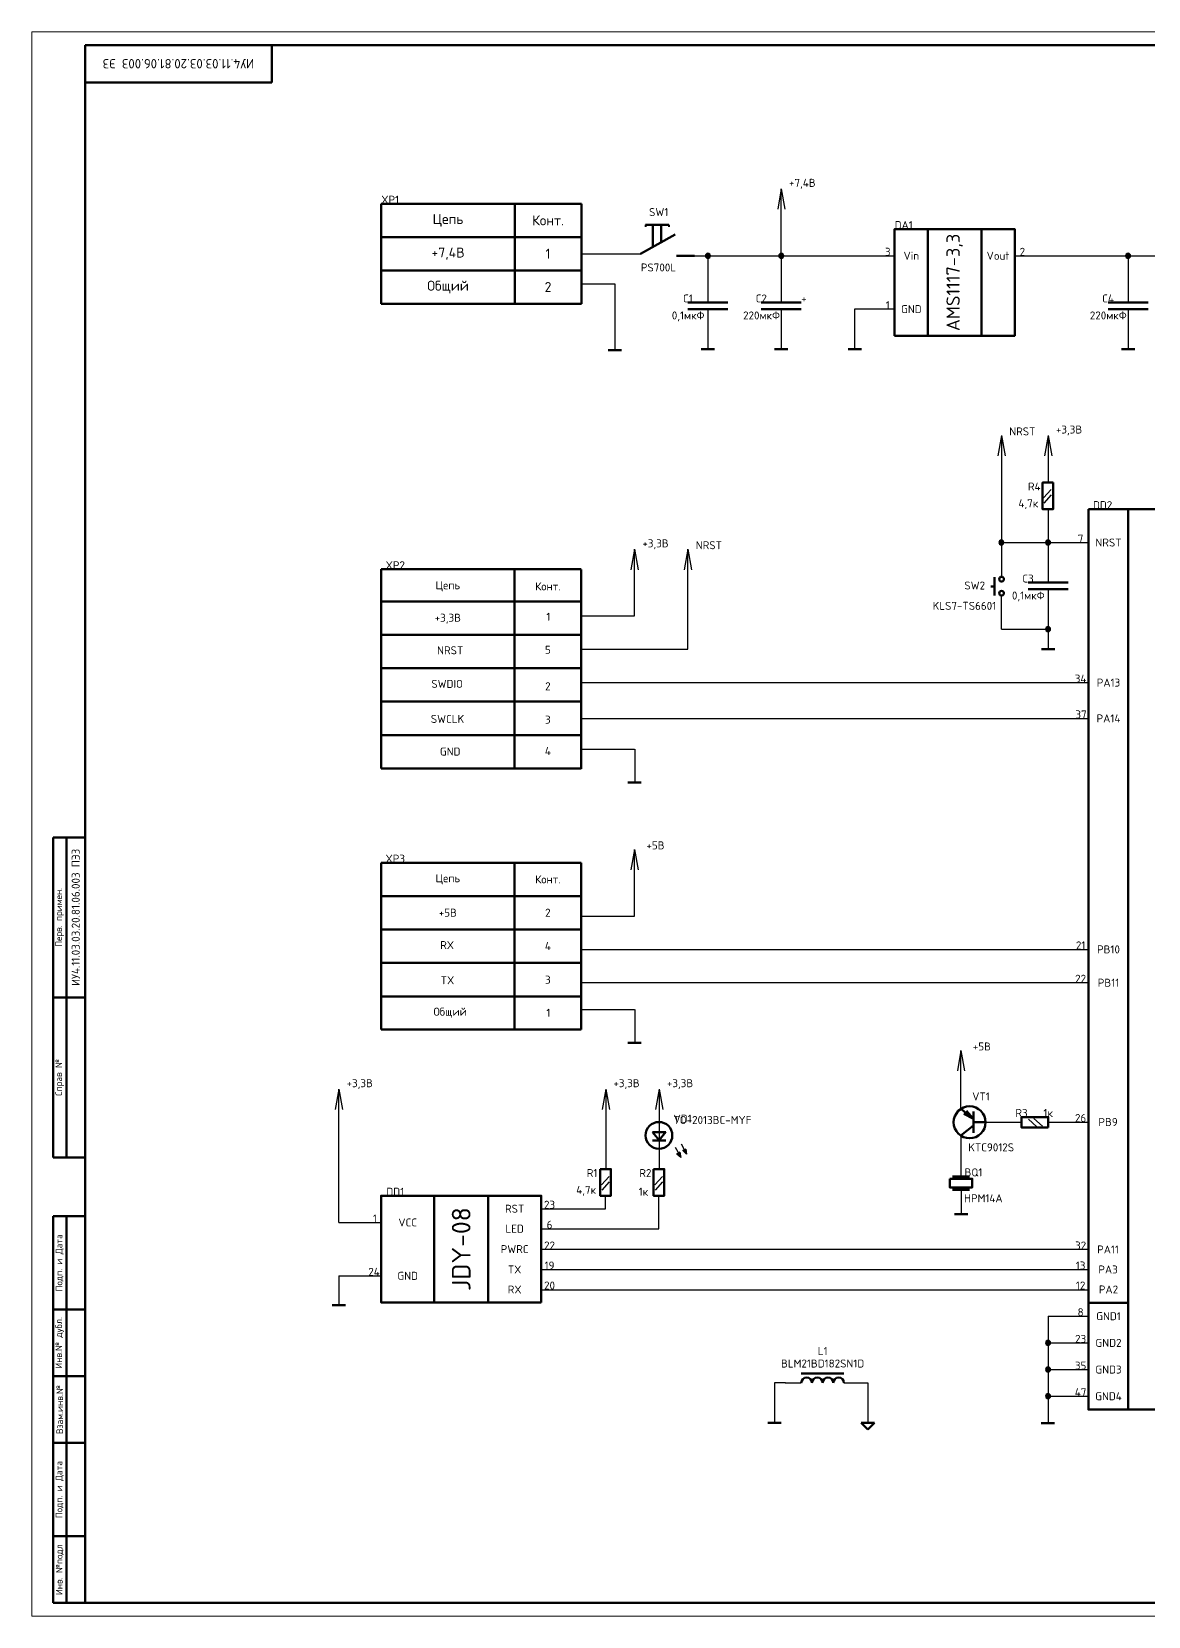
# Model space of a CAD drawing. Header units: millimetres. Extents: x -3633 to 871, y -630 to 261.
# Drawn here: x -2517 to -2099, y -333 to 261 of the extents above; entities that cross this region are included whole.
import ezdxf

# ---------------------------------------------------------------- set-up
doc = ezdxf.new("R2010")
doc.units = ezdxf.units.MM
for name, color, linetype, lineweight in [('border', 7, 'Continuous', 70), ('Sheet', 7, 'Continuous', 30), ('Text', 7, 'Continuous', 18)]:
    doc.layers.add(name, color=color, linetype=linetype, lineweight=lineweight)
doc.styles.add('Main', font='isocpeur.ttf', dxfattribs={"height": 3})

msp = doc.modelspace()

# ---------------------------------------------------------------- hatches: boundary and pattern name
at = {"layer": 'Sheet'}
h = msp.add_hatch(color=256, dxfattribs=at)
h.dxf.hatch_style = 1
edge = h.paths.add_edge_path()
edge.add_line((-2263.814, 176.552), (-2262.878, 176.552))
edge.add_ellipse((-2263.814, 176.552), major_axis=(-0.936, 0), ratio=0.9999896, start_angle=90, end_angle=180, ccw=False)
edge.add_line((-2263.814, 175.616), (-2263.814, 176.552))
edge = h.paths.add_edge_path()
edge.add_ellipse((-2263.814, 176.552), major_axis=(-0.936, 0), ratio=0.9999896, start_angle=0, end_angle=90, ccw=False)
edge.add_line((-2264.749, 176.552), (-2263.814, 176.552))
edge.add_line((-2263.814, 176.552), (-2263.814, 175.616))
edge = h.paths.add_edge_path()
edge.add_ellipse((-2263.814, 176.552), major_axis=(-0.936, 0), ratio=0.9999896, start_angle=180, end_angle=360, ccw=False)
edge.add_line((-2262.878, 176.552), (-2263.814, 176.552))
edge.add_line((-2263.814, 176.552), (-2264.749, 176.552))
h = msp.add_hatch(color=256, dxfattribs=at)
h.dxf.hatch_style = 1
edge = h.paths.add_edge_path()
edge.add_line((-2263.814, 176.552), (-2262.878, 176.552))
edge.add_ellipse((-2263.814, 176.552), major_axis=(-0.936, 0), ratio=0.9999896, start_angle=90, end_angle=180, ccw=False)
edge.add_line((-2263.814, 175.616), (-2263.814, 176.552))
edge = h.paths.add_edge_path()
edge.add_ellipse((-2263.814, 176.552), major_axis=(-0.936, 0), ratio=0.9999896, start_angle=0, end_angle=90, ccw=False)
edge.add_line((-2264.749, 176.552), (-2263.814, 176.552))
edge.add_line((-2263.814, 176.552), (-2263.814, 175.616))
edge = h.paths.add_edge_path()
edge.add_ellipse((-2263.814, 176.552), major_axis=(-0.936, 0), ratio=0.9999896, start_angle=180, end_angle=360, ccw=False)
edge.add_line((-2262.878, 176.552), (-2263.814, 176.552))
edge.add_line((-2263.814, 176.552), (-2264.749, 176.552))
h = msp.add_hatch(color=256, dxfattribs=at)
h.dxf.hatch_style = 1
edge = h.paths.add_edge_path()
edge.add_line((-2236.314, 176.552), (-2235.378, 176.552))
edge.add_ellipse((-2236.314, 176.552), major_axis=(-0.936, 0), ratio=0.9999896, start_angle=90, end_angle=180, ccw=False)
edge.add_line((-2236.314, 175.616), (-2236.314, 176.552))
edge = h.paths.add_edge_path()
edge.add_ellipse((-2236.314, 176.552), major_axis=(-0.936, 0), ratio=0.9999896, start_angle=0, end_angle=90, ccw=False)
edge.add_line((-2237.249, 176.552), (-2236.314, 176.552))
edge.add_line((-2236.314, 176.552), (-2236.314, 175.616))
edge = h.paths.add_edge_path()
edge.add_ellipse((-2236.314, 176.552), major_axis=(-0.936, 0), ratio=0.9999896, start_angle=180, end_angle=360, ccw=False)
edge.add_line((-2235.378, 176.552), (-2236.314, 176.552))
edge.add_line((-2236.314, 176.552), (-2237.249, 176.552))
h = msp.add_hatch(color=256, dxfattribs=at)
h.dxf.hatch_style = 1
edge = h.paths.add_edge_path()
edge.add_line((-2236.314, 176.552), (-2235.378, 176.552))
edge.add_ellipse((-2236.314, 176.552), major_axis=(-0.936, 0), ratio=0.9999896, start_angle=90, end_angle=180, ccw=False)
edge.add_line((-2236.314, 175.616), (-2236.314, 176.552))
edge = h.paths.add_edge_path()
edge.add_ellipse((-2236.314, 176.552), major_axis=(-0.936, 0), ratio=0.9999896, start_angle=0, end_angle=90, ccw=False)
edge.add_line((-2237.249, 176.552), (-2236.314, 176.552))
edge.add_line((-2236.314, 176.552), (-2236.314, 175.616))
edge = h.paths.add_edge_path()
edge.add_ellipse((-2236.314, 176.552), major_axis=(-0.936, 0), ratio=0.9999896, start_angle=180, end_angle=360, ccw=False)
edge.add_line((-2235.378, 176.552), (-2236.314, 176.552))
edge.add_line((-2236.314, 176.552), (-2237.249, 176.552))
h = msp.add_hatch(color=256, dxfattribs=at)
h.dxf.hatch_style = 1
edge = h.paths.add_edge_path()
edge.add_line((-2106.314, 176.552), (-2105.378, 176.552))
edge.add_ellipse((-2106.314, 176.552), major_axis=(-0.936, 0), ratio=0.9999896, start_angle=90, end_angle=180, ccw=False)
edge.add_line((-2106.314, 175.616), (-2106.314, 176.552))
edge = h.paths.add_edge_path()
edge.add_ellipse((-2106.314, 176.552), major_axis=(-0.936, 0), ratio=0.9999896, start_angle=0, end_angle=90, ccw=False)
edge.add_line((-2107.249, 176.552), (-2106.314, 176.552))
edge.add_line((-2106.314, 176.552), (-2106.314, 175.616))
edge = h.paths.add_edge_path()
edge.add_ellipse((-2106.314, 176.552), major_axis=(-0.936, 0), ratio=0.9999896, start_angle=180, end_angle=360, ccw=False)
edge.add_line((-2105.378, 176.552), (-2106.314, 176.552))
edge.add_line((-2106.314, 176.552), (-2107.249, 176.552))
h = msp.add_hatch(color=256, dxfattribs=at)
h.dxf.hatch_style = 1
edge = h.paths.add_edge_path()
edge.add_line((-2106.314, 176.552), (-2105.378, 176.552))
edge.add_ellipse((-2106.314, 176.552), major_axis=(-0.936, 0), ratio=0.9999896, start_angle=90, end_angle=180, ccw=False)
edge.add_line((-2106.314, 175.616), (-2106.314, 176.552))
edge = h.paths.add_edge_path()
edge.add_ellipse((-2106.314, 176.552), major_axis=(-0.936, 0), ratio=0.9999896, start_angle=0, end_angle=90, ccw=False)
edge.add_line((-2107.249, 176.552), (-2106.314, 176.552))
edge.add_line((-2106.314, 176.552), (-2106.314, 175.616))
edge = h.paths.add_edge_path()
edge.add_ellipse((-2106.314, 176.552), major_axis=(-0.936, 0), ratio=0.9999896, start_angle=180, end_angle=360, ccw=False)
edge.add_line((-2105.378, 176.552), (-2106.314, 176.552))
edge.add_line((-2106.314, 176.552), (-2107.249, 176.552))
h = msp.add_hatch(color=256, dxfattribs=at)
h.dxf.hatch_style = 1
edge = h.paths.add_edge_path()
edge.add_line((-2153.814, 69.059), (-2152.878, 69.059))
edge.add_ellipse((-2153.814, 69.059), major_axis=(-0.936, 0), ratio=0.9999896, start_angle=90, end_angle=180, ccw=False)
edge.add_line((-2153.814, 68.123), (-2153.814, 69.059))
edge = h.paths.add_edge_path()
edge.add_ellipse((-2153.814, 69.059), major_axis=(-0.936, 0), ratio=0.9999896, start_angle=0, end_angle=90, ccw=False)
edge.add_line((-2154.749, 69.059), (-2153.814, 69.059))
edge.add_line((-2153.814, 69.059), (-2153.814, 68.123))
edge = h.paths.add_edge_path()
edge.add_ellipse((-2153.814, 69.059), major_axis=(-0.936, 0), ratio=0.9999896, start_angle=180, end_angle=360, ccw=False)
edge.add_line((-2152.878, 69.059), (-2153.814, 69.059))
edge.add_line((-2153.814, 69.059), (-2154.749, 69.059))
h = msp.add_hatch(color=256, dxfattribs=at)
h.dxf.hatch_style = 1
edge = h.paths.add_edge_path()
edge.add_line((-2153.814, 69.059), (-2152.878, 69.059))
edge.add_ellipse((-2153.814, 69.059), major_axis=(-0.936, 0), ratio=0.9999896, start_angle=90, end_angle=180, ccw=False)
edge.add_line((-2153.814, 68.123), (-2153.814, 69.059))
edge = h.paths.add_edge_path()
edge.add_ellipse((-2153.814, 69.059), major_axis=(-0.936, 0), ratio=0.9999896, start_angle=0, end_angle=90, ccw=False)
edge.add_line((-2154.749, 69.059), (-2153.814, 69.059))
edge.add_line((-2153.814, 69.059), (-2153.814, 68.123))
edge = h.paths.add_edge_path()
edge.add_ellipse((-2153.814, 69.059), major_axis=(-0.936, 0), ratio=0.9999896, start_angle=180, end_angle=360, ccw=False)
edge.add_line((-2152.878, 69.059), (-2153.814, 69.059))
edge.add_line((-2153.814, 69.059), (-2154.749, 69.059))
h = msp.add_hatch(color=256, dxfattribs=at)
h.dxf.hatch_style = 1
edge = h.paths.add_edge_path()
edge.add_line((-2136.314, 69.059), (-2135.378, 69.059))
edge.add_ellipse((-2136.314, 69.059), major_axis=(-0.936, 0), ratio=0.9999896, start_angle=90, end_angle=180, ccw=False)
edge.add_line((-2136.314, 68.123), (-2136.314, 69.059))
edge = h.paths.add_edge_path()
edge.add_ellipse((-2136.314, 69.059), major_axis=(-0.936, 0), ratio=0.9999896, start_angle=0, end_angle=90, ccw=False)
edge.add_line((-2137.249, 69.059), (-2136.314, 69.059))
edge.add_line((-2136.314, 69.059), (-2136.314, 68.123))
edge = h.paths.add_edge_path()
edge.add_ellipse((-2136.314, 69.059), major_axis=(-0.936, 0), ratio=0.9999896, start_angle=180, end_angle=360, ccw=False)
edge.add_line((-2135.378, 69.059), (-2136.314, 69.059))
edge.add_line((-2136.314, 69.059), (-2137.249, 69.059))
h = msp.add_hatch(color=256, dxfattribs=at)
h.dxf.hatch_style = 1
edge = h.paths.add_edge_path()
edge.add_line((-2136.314, 69.059), (-2135.378, 69.059))
edge.add_ellipse((-2136.314, 69.059), major_axis=(-0.936, 0), ratio=0.9999896, start_angle=90, end_angle=180, ccw=False)
edge.add_line((-2136.314, 68.123), (-2136.314, 69.059))
edge = h.paths.add_edge_path()
edge.add_ellipse((-2136.314, 69.059), major_axis=(-0.936, 0), ratio=0.9999896, start_angle=0, end_angle=90, ccw=False)
edge.add_line((-2137.249, 69.059), (-2136.314, 69.059))
edge.add_line((-2136.314, 69.059), (-2136.314, 68.123))
edge = h.paths.add_edge_path()
edge.add_ellipse((-2136.314, 69.059), major_axis=(-0.936, 0), ratio=0.9999896, start_angle=180, end_angle=360, ccw=False)
edge.add_line((-2135.378, 69.059), (-2136.314, 69.059))
edge.add_line((-2136.314, 69.059), (-2137.249, 69.059))
h = msp.add_hatch(color=256, dxfattribs=at)
h.dxf.hatch_style = 1
edge = h.paths.add_edge_path()
edge.add_line((-2136.314, 36.559), (-2135.378, 36.559))
edge.add_ellipse((-2136.314, 36.559), major_axis=(-0.936, 0), ratio=0.9999896, start_angle=90, end_angle=180, ccw=False)
edge.add_line((-2136.314, 35.623), (-2136.314, 36.559))
edge = h.paths.add_edge_path()
edge.add_ellipse((-2136.314, 36.559), major_axis=(-0.936, 0), ratio=0.9999896, start_angle=0, end_angle=90, ccw=False)
edge.add_line((-2137.249, 36.559), (-2136.314, 36.559))
edge.add_line((-2136.314, 36.559), (-2136.314, 35.623))
edge = h.paths.add_edge_path()
edge.add_ellipse((-2136.314, 36.559), major_axis=(-0.936, 0), ratio=0.9999896, start_angle=180, end_angle=360, ccw=False)
edge.add_line((-2135.378, 36.559), (-2136.314, 36.559))
edge.add_line((-2136.314, 36.559), (-2137.249, 36.559))
h = msp.add_hatch(color=256, dxfattribs=at)
h.dxf.hatch_style = 1
edge = h.paths.add_edge_path()
edge.add_line((-2136.314, 36.559), (-2135.378, 36.559))
edge.add_ellipse((-2136.314, 36.559), major_axis=(-0.936, 0), ratio=0.9999896, start_angle=90, end_angle=180, ccw=False)
edge.add_line((-2136.314, 35.623), (-2136.314, 36.559))
edge = h.paths.add_edge_path()
edge.add_ellipse((-2136.314, 36.559), major_axis=(-0.936, 0), ratio=0.9999896, start_angle=0, end_angle=90, ccw=False)
edge.add_line((-2137.249, 36.559), (-2136.314, 36.559))
edge.add_line((-2136.314, 36.559), (-2136.314, 35.623))
edge = h.paths.add_edge_path()
edge.add_ellipse((-2136.314, 36.559), major_axis=(-0.936, 0), ratio=0.9999896, start_angle=180, end_angle=360, ccw=False)
edge.add_line((-2135.378, 36.559), (-2136.314, 36.559))
edge.add_line((-2136.314, 36.559), (-2137.249, 36.559))
h = msp.add_hatch(color=256, dxfattribs=at)
h.dxf.hatch_style = 1
h.paths.add_polyline_path([(-2274.316, -159.462), (-2274.862, -159.757), (-2273.978, -161.394)])
h.paths.add_polyline_path([(-2274.862, -159.757), (-2275.408, -160.052), (-2273.978, -161.394)])
h.paths.add_polyline_path([(-2272.679, -158.578), (-2273.224, -158.873), (-2271.794, -160.215)])
h.paths.add_polyline_path([(-2272.133, -158.283), (-2272.679, -158.578), (-2271.794, -160.215)])
h = msp.add_hatch(color=256, dxfattribs=at)
h.dxf.hatch_style = 1
edge = h.paths.add_edge_path()
edge.add_line((-2136.314, -230.95), (-2135.378, -230.95))
edge.add_ellipse((-2136.314, -230.95), major_axis=(-0.936, 0), ratio=0.9999896, start_angle=90, end_angle=180, ccw=False)
edge.add_line((-2136.314, -231.885), (-2136.314, -230.95))
edge = h.paths.add_edge_path()
edge.add_ellipse((-2136.314, -230.95), major_axis=(-0.936, 0), ratio=0.9999896, start_angle=0, end_angle=90, ccw=False)
edge.add_line((-2137.249, -230.95), (-2136.314, -230.95))
edge.add_line((-2136.314, -230.95), (-2136.314, -231.885))
edge = h.paths.add_edge_path()
edge.add_ellipse((-2136.314, -230.95), major_axis=(-0.936, 0), ratio=0.9999896, start_angle=180, end_angle=360, ccw=False)
edge.add_line((-2135.378, -230.95), (-2136.314, -230.95))
edge.add_line((-2136.314, -230.95), (-2137.249, -230.95))
h = msp.add_hatch(color=256, dxfattribs=at)
h.dxf.hatch_style = 1
edge = h.paths.add_edge_path()
edge.add_line((-2136.314, -230.95), (-2135.378, -230.95))
edge.add_ellipse((-2136.314, -230.95), major_axis=(-0.936, 0), ratio=0.9999896, start_angle=90, end_angle=180, ccw=False)
edge.add_line((-2136.314, -231.885), (-2136.314, -230.95))
edge = h.paths.add_edge_path()
edge.add_ellipse((-2136.314, -230.95), major_axis=(-0.936, 0), ratio=0.9999896, start_angle=0, end_angle=90, ccw=False)
edge.add_line((-2137.249, -230.95), (-2136.314, -230.95))
edge.add_line((-2136.314, -230.95), (-2136.314, -231.885))
edge = h.paths.add_edge_path()
edge.add_ellipse((-2136.314, -230.95), major_axis=(-0.936, 0), ratio=0.9999896, start_angle=180, end_angle=360, ccw=False)
edge.add_line((-2135.378, -230.95), (-2136.314, -230.95))
edge.add_line((-2136.314, -230.95), (-2137.249, -230.95))
h = msp.add_hatch(color=256, dxfattribs=at)
h.dxf.hatch_style = 1
edge = h.paths.add_edge_path()
edge.add_line((-2136.314, -240.95), (-2135.378, -240.95))
edge.add_ellipse((-2136.314, -240.95), major_axis=(-0.936, 0), ratio=0.9999896, start_angle=90, end_angle=180, ccw=False)
edge.add_line((-2136.314, -241.885), (-2136.314, -240.95))
edge = h.paths.add_edge_path()
edge.add_ellipse((-2136.314, -240.95), major_axis=(-0.936, 0), ratio=0.9999896, start_angle=0, end_angle=90, ccw=False)
edge.add_line((-2137.249, -240.95), (-2136.314, -240.95))
edge.add_line((-2136.314, -240.95), (-2136.314, -241.885))
edge = h.paths.add_edge_path()
edge.add_ellipse((-2136.314, -240.95), major_axis=(-0.936, 0), ratio=0.9999896, start_angle=180, end_angle=360, ccw=False)
edge.add_line((-2135.378, -240.95), (-2136.314, -240.95))
edge.add_line((-2136.314, -240.95), (-2137.249, -240.95))
h = msp.add_hatch(color=256, dxfattribs=at)
h.dxf.hatch_style = 1
edge = h.paths.add_edge_path()
edge.add_line((-2136.314, -240.95), (-2135.378, -240.95))
edge.add_ellipse((-2136.314, -240.95), major_axis=(-0.936, 0), ratio=0.9999896, start_angle=90, end_angle=180, ccw=False)
edge.add_line((-2136.314, -241.885), (-2136.314, -240.95))
edge = h.paths.add_edge_path()
edge.add_ellipse((-2136.314, -240.95), major_axis=(-0.936, 0), ratio=0.9999896, start_angle=0, end_angle=90, ccw=False)
edge.add_line((-2137.249, -240.95), (-2136.314, -240.95))
edge.add_line((-2136.314, -240.95), (-2136.314, -241.885))
edge = h.paths.add_edge_path()
edge.add_ellipse((-2136.314, -240.95), major_axis=(-0.936, 0), ratio=0.9999896, start_angle=180, end_angle=360, ccw=False)
edge.add_line((-2135.378, -240.95), (-2136.314, -240.95))
edge.add_line((-2136.314, -240.95), (-2137.249, -240.95))
h = msp.add_hatch(color=256, dxfattribs=at)
h.dxf.hatch_style = 1
edge = h.paths.add_edge_path()
edge.add_line((-2136.314, -250.95), (-2135.378, -250.95))
edge.add_ellipse((-2136.314, -250.95), major_axis=(-0.936, 0), ratio=0.9999896, start_angle=90, end_angle=180, ccw=False)
edge.add_line((-2136.314, -251.885), (-2136.314, -250.95))
edge = h.paths.add_edge_path()
edge.add_ellipse((-2136.314, -250.95), major_axis=(-0.936, 0), ratio=0.9999896, start_angle=0, end_angle=90, ccw=False)
edge.add_line((-2137.249, -250.95), (-2136.314, -250.95))
edge.add_line((-2136.314, -250.95), (-2136.314, -251.885))
edge = h.paths.add_edge_path()
edge.add_ellipse((-2136.314, -250.95), major_axis=(-0.936, 0), ratio=0.9999896, start_angle=180, end_angle=360, ccw=False)
edge.add_line((-2135.378, -250.95), (-2136.314, -250.95))
edge.add_line((-2136.314, -250.95), (-2137.249, -250.95))
h = msp.add_hatch(color=256, dxfattribs=at)
h.dxf.hatch_style = 1
edge = h.paths.add_edge_path()
edge.add_line((-2136.314, -250.95), (-2135.378, -250.95))
edge.add_ellipse((-2136.314, -250.95), major_axis=(-0.936, 0), ratio=0.9999896, start_angle=90, end_angle=180, ccw=False)
edge.add_line((-2136.314, -251.885), (-2136.314, -250.95))
edge = h.paths.add_edge_path()
edge.add_ellipse((-2136.314, -250.95), major_axis=(-0.936, 0), ratio=0.9999896, start_angle=0, end_angle=90, ccw=False)
edge.add_line((-2137.249, -250.95), (-2136.314, -250.95))
edge.add_line((-2136.314, -250.95), (-2136.314, -251.885))
edge = h.paths.add_edge_path()
edge.add_ellipse((-2136.314, -250.95), major_axis=(-0.936, 0), ratio=0.9999896, start_angle=180, end_angle=360, ccw=False)
edge.add_line((-2135.378, -250.95), (-2136.314, -250.95))
edge.add_line((-2136.314, -250.95), (-2137.249, -250.95))

# ---------------------------------------------------------------- linework, layer by layer
at = {"layer": 'border', "lineweight": 18}
for p, q in [((-2517.314, 260.55), (-1676.314, 260.55)), ((-2517.314, 260.55), (-2517.314, -333.45)), ((-1676.314, 260.55), (-2517.314, 260.55)), ((-2220.314, 260.55), (-2517.314, 260.55)), ((-2517.314, -159.45), (-2517.314, 260.55)), ((-2517.314, 260.55), (-2517.314, -159.45)), ((-2517.314, 260.55), (-2517.314, 240.55)), ((-2517.314, -159.45), (-2517.314, 260.55)), ((-2362.314, 260.55), (-1942.314, 260.55)), ((-2362.314, 260.55), (-2342.314, 260.55)), ((-1923.314, 260.55), (-2220.314, 260.55)), ((-1676.314, -333.45), (-2517.314, -333.45))]:
    msp.add_line(p, q, dxfattribs=at)
at = {"layer": 'border', "lineweight": 70}
for p, q in [((-2497.314, 255.55), (-1681.314, 255.55)), ((-2497.314, 255.55), (-2497.314, -328.45)), ((-2427.314, 241.55), (-2427.314, 255.55)), ((-2497.314, 241.55), (-2427.314, 241.55)), ((-2504.314, -41.45), (-2509.314, -41.45)), ((-2504.314, -101.45), (-2504.314, -41.45)), ((-2504.314, -41.45), (-2497.314, -41.45)), ((-2509.314, -101.45), (-2497.314, -101.45)), ((-2504.314, -101.45), (-2504.314, -161.45)), ((-2504.314, -161.45), (-2509.314, -161.45)), ((-2497.314, -161.45), (-2504.314, -161.45)), ((-2497.314, -183.45), (-2509.314, -183.45)), ((-2509.314, -183.45), (-2509.314, -328.45)), ((-2504.314, -328.45), (-2504.314, -183.45)), ((-2497.314, -218.45), (-2509.314, -218.45)), ((-2497.314, -243.45), (-2509.314, -243.45)), ((-2497.314, -303.45), (-2509.314, -303.45)), ((-1681.314, -328.45), (-2509.314, -328.45))]:
    msp.add_line(p, q, dxfattribs=at)
at = {"layer": 'border'}
for p, q in [((-2509.314, -41.45), (-2509.314, -161.45)), ((-2509.314, -303.45), (-2509.314, -268.45)), ((-2509.314, -268.45), (-2497.314, -268.45))]:
    msp.add_line(p, q, dxfattribs=at)
at = {"layer": 'Sheet', "lineweight": 50}
for p, q in [((-2311.253, 196.077), (-2386.253, 196.077)), ((-2386.253, 158.576), (-2386.253, 196.077)), ((-2336.253, 196.077), (-2336.253, 158.576)), ((-2311.253, 158.576), (-2311.253, 196.077)), ((-2289.044, 177.327), (-2276.08, 184.506)), ((-2287.211, 188.147), (-2278.453, 188.147)), ((-2284.527, 188.147), (-2284.527, 179.829)), ((-2281.296, 188.147), (-2281.296, 181.617)), ((-2181.314, 186.552), (-2181.314, 146.552)), ((-2161.314, 186.552), (-2161.314, 146.552)), ((-2386.253, 183.577), (-2311.253, 183.577)), ((-2268.814, 176.552), (-2275.534, 176.552)), ((-2386.253, 171.077), (-2311.253, 171.077)), ((-2311.253, 158.576), (-2386.253, 158.576)), ((-2256.314, 159.052), (-2271.314, 159.052)), ((-2271.314, 156.552), (-2256.314, 156.552)), ((-2268.814, 159.052), (-2256.314, 159.052)), ((-2228.814, 159.052), (-2243.814, 159.052)), ((-2243.814, 156.552), (-2228.814, 156.552)), ((-2241.314, 159.052), (-2228.814, 159.052)), ((-2098.814, 159.052), (-2113.814, 159.052)), ((-2113.814, 156.552), (-2098.814, 156.552)), ((-2111.314, 159.052), (-2098.814, 159.052)), ((-2301.248, 141.119), (-2296.238, 141.119)), ((-2261.314, 141.552), (-2266.314, 141.552)), ((-2263.814, 141.552), (-2261.314, 141.552)), ((-2233.814, 141.552), (-2238.814, 141.552)), ((-2236.314, 141.552), (-2233.814, 141.552)), ((-2206.236, 141.565), (-2211.236, 141.565)), ((-2103.814, 141.552), (-2108.814, 141.552)), ((-2106.314, 141.552), (-2103.814, 141.552)), ((-2106.314, -255.95), (-2106.314, 81.573)), ((-2386.314, 59.071), (-2386.314, -15.633)), ((-2386.314, 59.05), (-2311.313, 59.05)), ((-2336.313, 59.03), (-2336.313, -15.67)), ((-2311.313, -15.721), (-2311.313, 58.978)), ((-2156.371, 56.084), (-2156.371, 49.193)), ((-2143.814, 54.059), (-2128.814, 54.059)), ((-2156.371, 52.638), (-2157.743, 52.638)), ((-2128.814, 51.559), (-2143.814, 51.559)), ((-2386.314, 46.983), (-2311.313, 46.983)), ((-2386.314, 34.483), (-2311.313, 34.483)), ((-2136.314, 29.059), (-2138.814, 29.059)), ((-2138.814, 29.059), (-2133.814, 29.059)), ((-2386.314, 21.983), (-2311.313, 21.983)), ((-2311.313, 21.983), (-2311.313, -15.721)), ((-2386.314, 9.482), (-2311.313, 9.482)), ((-2386.314, -3.143), (-2311.313, -3.143)), ((-2386.314, -15.643), (-2311.313, -15.643)), ((-2293.814, -20.95), (-2288.814, -20.95)), ((-2386.314, -50.95), (-2311.313, -50.95)), ((-2386.314, -50.95), (-2386.314, -113.45)), ((-2336.313, -50.95), (-2336.314, -113.45)), ((-2311.314, -113.45), (-2311.313, -50.95)), ((-2386.314, -63.45), (-2311.313, -63.45)), ((-2386.314, -75.95), (-2311.313, -75.95)), ((-2311.313, -75.95), (-2311.314, -113.45)), ((-2386.314, -88.45), (-2311.313, -88.45)), ((-2386.314, -101.075), (-2311.313, -101.075)), ((-2386.314, -113.45), (-2311.314, -113.45)), ((-2293.814, -118.45), (-2288.814, -118.45)), ((-2168.963, -143.265), (-2164.254, -146.983)), ((-2167.858, -145.093), (-2164.254, -146.983)), ((-2164.254, -146.983), (-2166.929, -143.916)), ((-2164.213, -144.265), (-2164.213, -152.265)), ((-2159.713, -148.265), (-2164.213, -148.265)), ((-2284.627, -151.906), (-2279.627, -151.906)), ((-2282.135, -155.016), (-2284.624, -151.909)), ((-2282.133, -155.026), (-2279.6, -151.887)), ((-2164.213, -149.515), (-2168.963, -153.265)), ((-2284.63, -155.035), (-2279.637, -155.035)), ((-2165.748, -168.584), (-2172.178, -168.584)), ((-2366.399, -175.807), (-2366.399, -215.807)), ((-2346.228, -175.807), (-2346.228, -215.807)), ((-2165.748, -173.532), (-2172.178, -173.532)), ((-2171.425, -182.757), (-2166.425, -182.757)), ((-2399.695, -216.785), (-2404.695, -216.785)), ((-2121.155, -215.95), (-2106.314, -215.95)), ((-2228.814, -242.45), (-2212.814, -242.45)), ((-2241.338, -260.95), (-2236.338, -260.95)), ((-2203.814, -260.95), (-2206.314, -260.95)), ((-2206.314, -260.95), (-2203.814, -263.45)), ((-2203.814, -263.45), (-2201.314, -260.95)), ((-2201.314, -260.95), (-2203.814, -260.95)), ((-2138.838, -260.99), (-2133.838, -260.99))]:
    msp.add_line(p, q, dxfattribs=at)
at = {"layer": 'Sheet'}
for p, q in [((-2236.316, 201.694), (-2237.664, 193.994)), ((-2236.314, 176.552), (-2236.314, 201.695)), ((-2236.311, 201.694), (-2234.964, 193.994)), ((-2311.253, 177.327), (-2289.044, 177.327)), ((-2268.814, 176.552), (-2193.814, 176.552)), ((-2263.814, 176.552), (-2263.814, 159.052)), ((-2236.314, 176.552), (-2236.314, 159.052)), ((-2148.814, 176.552), (-2078.814, 176.552)), ((-2106.314, 176.552), (-2106.314, 159.052)), ((-2311.253, 166.077), (-2298.753, 166.077)), ((-2298.753, 166.077), (-2298.753, 141.077)), ((-2263.814, 156.552), (-2263.814, 141.552)), ((-2236.314, 156.552), (-2236.314, 141.552)), ((-2208.814, 156.552), (-2208.814, 141.552)), ((-2193.814, 156.552), (-2208.814, 156.552)), ((-2106.314, 156.552), (-2106.314, 141.552)), ((-2153.8, 109.201), (-2155.148, 101.501)), ((-2153.814, 109.059), (-2153.814, 69.059)), ((-2153.795, 109.201), (-2152.448, 101.501)), ((-2136.3, 109.201), (-2137.648, 101.501)), ((-2136.314, 109.059), (-2136.314, 91.559)), ((-2136.295, 109.201), (-2134.948, 101.501)), ((-2137.998, 85.826), (-2135.145, 88.989)), ((-2137.801, 83.78), (-2134.971, 86.951)), ((-2136.314, 81.559), (-2136.314, 54.059)), ((-2291.316, 66.536), (-2292.664, 58.835)), ((-2291.314, 41.55), (-2291.314, 66.55)), ((-2291.311, 66.536), (-2289.964, 58.835)), ((-2271.316, 66.536), (-2272.664, 58.835)), ((-2271.314, 29.05), (-2271.314, 66.55)), ((-2271.311, 66.536), (-2269.964, 58.835)), ((-2153.814, 69.059), (-2121.161, 69.059)), ((-2153.814, 69.059), (-2153.814, 56.213)), ((-2153.814, 36.559), (-2153.814, 49.173)), ((-2136.314, 51.559), (-2136.314, 29.059)), ((-2311.314, 41.55), (-2291.314, 41.55)), ((-2153.814, 36.559), (-2136.314, 36.559)), ((-2311.314, 29.05), (-2271.314, 29.05)), ((-2311.314, 16.55), (-2121.155, 16.55)), ((-2311.314, 3.131), (-2121.155, 3.131)), ((-2311.314, -8.45), (-2291.314, -8.45)), ((-2291.232, -8.452), (-2291.232, -20.952)), ((-2291.316, -45.964), (-2292.664, -53.665)), ((-2291.314, -70.95), (-2291.314, -45.95)), ((-2291.311, -45.964), (-2289.964, -53.665)), ((-2311.314, -70.95), (-2291.314, -70.95)), ((-2311.314, -83.45), (-2121.155, -83.45)), ((-2121.155, -95.95), (-2311.314, -95.95)), ((-2311.314, -105.95), (-2291.314, -105.95)), ((-2291.232, -105.952), (-2291.232, -118.452)), ((-2168.968, -121.325), (-2170.316, -129.025)), ((-2168.963, -121.325), (-2167.616, -129.025)), ((-2168.963, -143.265), (-2168.963, -121.325)), ((-2402.195, -135.811), (-2403.542, -143.511)), ((-2402.195, -185.822), (-2402.195, -135.811)), ((-2402.19, -135.811), (-2400.842, -143.511)), ((-2302.096, -135.806), (-2303.443, -143.506)), ((-2302.101, -135.816), (-2302.101, -165.775)), ((-2302.091, -135.806), (-2300.743, -143.506)), ((-2282.128, -135.811), (-2283.476, -143.511)), ((-2282.123, -135.811), (-2280.776, -143.511)), ((-2282.122, -135.816), (-2282.122, -165.775)), ((-2159.713, -148.265), (-2146.258, -148.265)), ((-2143.632, -147.078), (-2140.461, -149.907)), ((-2141.586, -146.881), (-2138.424, -149.734)), ((-2136.258, -148.157), (-2121.155, -148.157)), ((-2168.963, -153.265), (-2168.963, -168.584)), ((-2276.041, -157.574), (-2273.978, -161.394)), ((-2275.408, -160.052), (-2274.316, -159.462)), ((-2274.316, -159.462), (-2275.408, -160.052)), ((-2273.978, -161.394), (-2275.408, -160.052)), ((-2275.408, -160.052), (-2273.978, -161.394)), ((-2274.316, -159.471), (-2273.978, -161.403)), ((-2273.978, -161.403), (-2274.316, -159.471)), ((-2273.858, -156.403), (-2271.794, -160.224)), ((-2273.224, -158.881), (-2272.133, -158.291)), ((-2272.133, -158.291), (-2273.224, -158.881)), ((-2271.794, -160.224), (-2273.224, -158.881)), ((-2273.224, -158.881), (-2271.794, -160.224)), ((-2272.133, -158.291), (-2271.794, -160.224)), ((-2271.794, -160.224), (-2272.133, -158.291)), ((-2271.794, -160.224), (-2271.794, -160.224)), ((-2271.794, -160.224), (-2271.794, -160.224)), ((-2273.978, -161.403), (-2273.978, -161.403)), ((-2273.978, -161.403), (-2273.978, -161.403)), ((-2303.693, -171.725), (-2300.84, -168.563)), ((-2303.497, -173.771), (-2300.667, -170.601)), ((-2283.715, -171.725), (-2280.862, -168.563)), ((-2283.518, -173.771), (-2280.688, -170.601)), ((-2302.174, -180.663), (-2302.174, -175.792)), ((-2282.195, -188.163), (-2282.195, -175.792)), ((-2168.925, -173.532), (-2168.925, -182.757)), ((-2326.314, -180.663), (-2302.174, -180.663)), ((-2402.195, -185.822), (-2386.314, -185.822)), ((-2326.314, -188.163), (-2282.195, -188.163)), ((-2326.314, -195.807), (-2121.155, -195.807)), ((-2402.195, -205.822), (-2402.195, -216.785)), ((-2402.195, -205.822), (-2386.314, -205.822)), ((-2326.314, -203.45), (-2121.155, -203.45)), ((-2326.314, -211.041), (-2121.155, -211.041)), ((-2136.314, -220.95), (-2136.314, -260.95)), ((-2136.314, -220.95), (-2121.155, -220.95)), ((-2136.314, -230.95), (-2121.155, -230.95)), ((-2136.314, -240.95), (-2121.155, -240.95)), ((-2234.762, -245.95), (-2238.814, -245.95)), ((-2238.814, -245.95), (-2238.814, -260.95)), ((-2234.814, -245.95), (-2228.814, -245.95)), ((-2212.814, -245.95), (-2206.814, -245.95)), ((-2206.822, -245.95), (-2203.814, -245.95)), ((-2203.814, -245.95), (-2203.814, -260.95)), ((-2136.314, -250.95), (-2121.155, -250.95))]:
    msp.add_line(p, q, dxfattribs=at)
at = {"layer": 'Sheet', "lineweight": 40}
for p, q in [((-2287.211, 188.147), (-2287.211, 187.369)), ((-2278.453, 188.147), (-2278.453, 187.409))]:
    msp.add_line(p, q, dxfattribs=at)
at = {"layer": 'Sheet', "lineweight": 50}
for points in [[(-2193.814, 146.552), (-2148.814, 146.552), (-2148.814, 186.552), (-2193.814, 186.552)], [(-2134.425, 91.56), (-2138.39, 91.56), (-2138.39, 81.56), (-2134.425, 81.56)], [(-2121.155, 81.573), (-2066.314, 81.573), (-2066.314, -255.95), (-2121.155, -255.95)], [(-2136.258, -150.248), (-2136.258, -146.283), (-2146.258, -146.283), (-2146.258, -150.248)], [(-2304.156, -165.792), (-2300.191, -165.792), (-2300.191, -175.792), (-2304.156, -175.792)], [(-2284.177, -165.792), (-2280.213, -165.792), (-2280.213, -175.792), (-2284.177, -175.792)], [(-2173.133, -169.411), (-2164.717, -169.411), (-2164.717, -172.705), (-2173.133, -172.705)], [(-2326.314, -215.807), (-2386.314, -215.807), (-2386.314, -175.807), (-2326.314, -175.807)]]:
    msp.add_lwpolyline(points, close=True, dxfattribs=at)
for centre, radius in [((-2153.748, 55.327), 0.888), ((-2153.748, 50.061), 0.888), ((-2165.713, -148.265), 6), ((-2282.174, -153.177), 5)]:
    msp.add_circle(centre, radius, dxfattribs=at)
at = {"layer": 'Sheet'}
for centre, start, end in [((-2263.814, 176.552), 0, 180), ((-2263.814, 176.552), 0, 180), ((-2263.814, 176.552), 0, 180), ((-2263.814, 176.552), 180, 0), ((-2263.814, 176.552), 180, 0), ((-2263.814, 176.552), 180, 0), ((-2236.314, 176.552), 0, 180), ((-2236.314, 176.552), 0, 180), ((-2236.314, 176.552), 0, 180), ((-2236.314, 176.552), 180, 0), ((-2236.314, 176.552), 180, 0), ((-2236.314, 176.552), 180, 0), ((-2106.314, 176.552), 0, 180), ((-2106.314, 176.552), 0, 180), ((-2106.314, 176.552), 0, 180), ((-2106.314, 176.552), 180, 0), ((-2106.314, 176.552), 180, 0), ((-2106.314, 176.552), 180, 0), ((-2153.814, 69.059), 0, 180), ((-2153.814, 69.059), 0, 180), ((-2153.814, 69.059), 0, 180), ((-2153.814, 69.059), 180, 0), ((-2153.814, 69.059), 180, 0), ((-2153.814, 69.059), 180, 0), ((-2136.314, 69.059), 0, 180), ((-2136.314, 69.059), 0, 180), ((-2136.314, 69.059), 0, 180), ((-2136.314, 69.059), 180, 0), ((-2136.314, 69.059), 180, 0), ((-2136.314, 69.059), 180, 0), ((-2136.314, 36.559), 0, 180), ((-2136.314, 36.559), 0, 180), ((-2136.314, 36.559), 0, 180), ((-2136.314, 36.559), 180, 0), ((-2136.314, 36.559), 180, 0), ((-2136.314, 36.559), 180, 0), ((-2136.314, -230.95), 0, 180), ((-2136.314, -230.95), 0, 180), ((-2136.314, -230.95), 0, 180), ((-2136.314, -230.95), 180, 0), ((-2136.314, -230.95), 180, 0), ((-2136.314, -230.95), 180, 0), ((-2136.314, -240.95), 0, 180), ((-2136.314, -240.95), 0, 180), ((-2136.314, -240.95), 0, 180), ((-2136.314, -240.95), 180, 0), ((-2136.314, -240.95), 180, 0), ((-2136.314, -240.95), 180, 0), ((-2136.314, -250.95), 0, 180), ((-2136.314, -250.95), 0, 180), ((-2136.314, -250.95), 0, 180), ((-2136.314, -250.95), 180, 0), ((-2136.314, -250.95), 180, 0), ((-2136.314, -250.95), 180, 0)]:
    msp.add_arc(centre, 0.488, start, end, dxfattribs=at)
at = {"layer": 'Sheet', "lineweight": 50}
for centre in [(-2226.814, -245.95), (-2222.814, -245.95), (-2218.814, -245.95), (-2214.814, -245.95)]:
    msp.add_arc(centre, 2, 0, 180, dxfattribs=at)
at = {"layer": 'Sheet', "extrusion": (0, 0, -1)}
for centre in [(-2263.814, 176.552), (-2263.814, 176.552), (-2236.314, 176.552), (-2236.314, 176.552), (-2106.314, 176.552), (-2106.314, 176.552), (-2153.814, 69.059), (-2153.814, 69.059), (-2136.314, 69.059), (-2136.314, 69.059), (-2136.314, 36.559), (-2136.314, 36.559), (-2136.314, -230.95), (-2136.314, -230.95), (-2136.314, -240.95), (-2136.314, -240.95), (-2136.314, -250.95), (-2136.314, -250.95)]:
    msp.add_ellipse(centre, major_axis=(-0.936, 0), ratio=0.9999896, dxfattribs=at)

# ---------------------------------------------------------------- texts
at = {"layer": 'border', "insert": (-2462.314, 248.55), "char_height": 3.5, "attachment_point": 5, "rotation": 180, "style": 'Main'}
msp.add_mtext_dynamic_manual_height_columns('ИУ4.11.03.03.20.81.06.003 Э3', width=116.93347, gutter_width=66.064, heights=[12.033], dxfattribs=at)
at = {"layer": 'border', "lineweight": 70, "char_height": 2.5, "attachment_point": 5, "rotation": 90, "style": 'Main'}
for s, width, heights, insert in [('\\pxqc;Перв. примен.', 30.37405, [0], (-2506.814, -71.45)), ('\\pxqc;Справ №', 17.85188, [0], (-2506.814, -131.45)), ('\\pxqc;Подп. и Дата', 27.71565, [0], (-2506.814, -200.95)), ('Инв.№ дубл.', 25.15279, [0], (-2506.814, -230.95)), ('\\pxqc,t4;Взам.инв.№', 27.09632, [0], (-2506.814, -255.95)), ('\\pxqc;Подп. и Дата', 27.71565, [0], (-2506.814, -285.95)), ('\\pxqc;Инв. №подл', 24.3376, [10.701], (-2506.814, -315.959))]:
    msp.add_mtext_dynamic_manual_height_columns(s, width=width, gutter_width=15, heights=heights, dxfattribs=dict(at, insert=insert))
at = {"layer": 'Sheet', "lineweight": 70, "insert": (-2500.814, -71.45), "char_height": 3, "attachment_point": 5, "rotation": 90, "style": 'Main'}
msp.add_mtext_dynamic_manual_height_columns('ИУ4.11.03.03.20.81.06.003 ПЭ3', width=62.94084, gutter_width=15, heights=[0], dxfattribs=at)
at = {"layer": 'Text', "lineweight": 80, "char_height": 3, "style": 'Main'}
for s, width, heights, insert, attachment_point in [('\\pxqc;+7,4В', 15.69257, [0], (-2236.3, 201.694), 7), ('SW1', 15.69257, [0], (-2282.272, 192.932), 5), ('\\pxsm2;DA1', 10.59704, [0], (-2193.814, 186.552), 7), ('\\pxsm2,ql;+', 5.83822, [0], (-2228.854, 159.052), 7), ('\\pxqc;+3,3B', 15.69257, [0], (-2136.294, 109.22), 7), ('\\pxqc;NRST', 15.69257, [0], (-2153.793, 109.225), 7), ('\\pxsm2,qc;DD2', 10.59704, [0], (-2121.155, 81.573), 7), ('\\pxqc;+3,3B', 15.69257, [0], (-2291.31, 66.555), 7), ('\\pxqc;NRST', 15.69257, [0], (-2271.314, 66.55), 7), ('\\pxsm2,qc;XP2', 10.59704, [0], (-2386.314, 59.05), 7), ('\\pxqc;Цепь', 11.71329, [0], (-2361.313, 52.631), 5), ('\\pxqc;Конт.', 12.5, [0], (-2323.814, 52.631), 5), ('SW2', 3, [0], (-2163.803, 52.949), 5), ('+3,3B', 15.69257, [0], (-2361.313, 40.521), 5), ('1', 6.25, [0], (-2323.627, 41.235), 5), ('NRST', 15.69257, [0], (-2360.432, 28.66), 5), ('5', 12.5, [0], (-2323.814, 28.857), 5), ('SWDIO', 15.69257, [0], (-2361.575, 16.08), 5), ('2', 12.5, [1.875], (-2323.814, 15.173), 5), ('SWCLK', 15.69257, [0], (-2361.444, 2.927), 5), ('\\pxqc;3', 6.25, [0], (-2323.814, 2.673), 5), ('GND', 15.69257, [0], (-2360.432, -9.286), 5), ('4', 12.5, [0], (-2323.814, -9.089), 5), ('\\pxqc;+5B', 15.69257, [0], (-2291.314, -45.966), 7), ('\\pxsm2,qc;XP3', 10.59704, [0], (-2386.314, -50.95), 7), ('\\pxqc;Цепь', 11.71329, [0], (-2361.313, -57.2), 5), ('\\pxqc;Конт.', 12.5, [0], (-2323.814, -57.2), 5), ('+5B', 15.69257, [0], (-2361.313, -69.7), 5), ('2', 12.5, [1.875], (-2323.814, -69.7), 5), ('RX', 15.69257, [0], (-2361.575, -81.852), 5), ('4', 6.25, [0], (-2323.814, -82.2), 5), ('TX', 15.69257, [0], (-2361.444, -95.005), 5), ('3', 12.5, [0], (-2323.814, -94.825), 5), ('Общий', 15.69257, [0], (-2360.432, -107.218), 5), ('1', 6.25, [0], (-2323.627, -107.218), 5), ('\\pxqc;+5B', 15.69257, [0], (-2168.962, -121.352), 7), ('\\pxqc;+3,3B', 15.69257, [0], (-2402.195, -135.811), 7), ('\\pxqc;+3,3B', 15.69257, [0], (-2302.175, -135.811), 7), ('\\pxqc;+3,3B', 15.69257, [0], (-2282.119, -135.811), 7), ('\\pxsm2,qc;DD1', 10.59704, [0], (-2386.314, -175.807), 7)]:
    msp.add_mtext_dynamic_manual_height_columns(s, width=width, gutter_width=18.75, heights=heights, dxfattribs=dict(at, insert=insert, attachment_point=attachment_point))
at = {"layer": 'Text', "lineweight": 40, "insert": (-2386.253, 196.077), "char_height": 3, "attachment_point": 7, "style": 'Main'}
msp.add_mtext_dynamic_manual_height_columns('\\pxsm2;XP1', width=12.5, gutter_width=18.75, heights=[0], dxfattribs=at)
at = {"layer": 'Text', "lineweight": 70, "char_height": 3.75, "attachment_point": 5, "style": 'Main'}
for s, width, heights, insert in [('\\pxqc;Цепь', 28.125, [0], (-2361.252, 189.827)), ('\\pxqc;Конт.', 12.5, [0], (-2323.753, 189.827)), ('+7,4В', 4.05852, [0.606], (-2361.252, 177.327)), ('\\pxqc;1', 3.125, [0], (-2323.753, 177.327)), ('\\pxqc;Общий', 25, [0], (-2361.252, 164.827)), ('\\pxqc;2', 3.75, [0], (-2323.753, 164.826))]:
    msp.add_mtext_dynamic_manual_height_columns(s, width=width, gutter_width=18.75, heights=heights, dxfattribs=dict(at, insert=insert))
at = {"layer": 'Text', "lineweight": 18, "width": 40, "attachment_point": 4, "rotation": 90, "style": 'Main'}
for s, insert, char_height in [('\\pxqc;AMS1117-3,3', (-2171.314, 146.552), 5), ('\\pxqc;JDY-08', (-2356.314, -215.807), 7)]:
    msp.add_mtext(s, dxfattribs=dict(at, insert=insert, char_height=char_height))
at = {"layer": 'Text', "lineweight": 18, "char_height": 3, "style": 'Main'}
for s, width, heights, insert, attachment_point in [('\\pxsm1.5,qc;3', 5.17149, [3], (-2193.814, 176.552), 9), ('\\pxsm1.5,qc;2', 5.74273, [0], (-2148.814, 176.552), 7), ('\\pxqc;Vin', 12.5, [0], (-2193.814, 176.552), 4), ('\\pxqc;Vout', 12.5, [0], (-2148.814, 176.552), 6), ('\\pxsm2,qc;C1', 6.18553, [0], (-2271.314, 159.052), 8), ('\\pxsm2,qc;C2', 6.18553, [0], (-2243.814, 159.052), 8), ('\\pxsm2,qc;C4', 6.18553, [0], (-2113.824, 159.052), 8), ('\\pxsm1.5,qc;0,1мкФ', 5.18493, [4], (-2271.228, 155.683), 2), ('\\pxsm1.5,qc;220мкФ', 5.18493, [4], (-2243.728, 155.683), 2), ('\\pxsm1.5,qc;1', 5.17149, [3], (-2193.814, 156.552), 9), ('\\pxqc;GND', 12.5, [0], (-2193.814, 156.552), 4), ('\\pxsm1.5,qc;220мкФ', 5.18493, [4], (-2113.739, 155.683), 2), ('\\pxqc;R4', 6.18553, [0], (-2138.39, 91.56), 3), ('\\pxqc;4,7к', 10.61975, [0], (-2138.39, 81.56), 9), ('\\pxsm1.5,qc;7', 5.58104, [0], (-2121.314, 69.05), 9), ('\\pxqc;NRST', 15, [0], (-2121.161, 69.059), 4), ('\\pxsm2,qc;C3', 6.18553, [0], (-2143.814, 54.059), 8), ('\\pxsm1.5,qc;0,1мкФ', 5.18493, [4], (-2143.728, 50.69), 2), ('\\pxsm1.5,qc;34', 5.58104, [0], (-2121.314, 16.55), 9), ('\\pxqc;PA13', 15, [0], (-2121.155, 16.55), 4), ('\\pxsm1.5,qc;37', 5.58104, [0], (-2121.155, 3.131), 9), ('\\pxqc;PA14', 15, [0], (-2121.155, 3.131), 4), ('\\pxsm1.5,qc;21', 5.58104, [0], (-2121.314, -83.45), 9), ('\\pxqc;PB10', 15, [0], (-2121.155, -83.45), 4), ('\\pxsm1.5,qc;22', 5.58104, [0], (-2121.314, -95.95), 9), ('\\pxqc;PB11', 15, [0], (-2121.155, -95.95), 4), ('VT1', 6.18553, [0], (-2158.161, -137.079), 3), ('VD1', 6.18553, [0], (-2276.692, -145.424), 1), ('\\pxsm2,qc;R3', 6.18553, [0], (-2146.258, -146.283), 8), ('\\pxsm2;1к', 5.18493, [0], (-2136.258, -146.283), 8), ('\\pxsm1.5,qc;26', 5.58104, [0], (-2121.314, -148.157), 9), ('\\pxqc;PB9', 15, [0], (-2121.314, -148.157), 4), ('\\pxqc;R1', 6.18553, [0], (-2304.156, -165.792), 3), ('\\pxqc;R2', 6.18553, [0], (-2284.177, -165.792), 3), ('\\pxsm1.5,qc;BQ1', 9.14641, [0], (-2168.838, -168.539), 7), ('\\pxqc;4,7к', 10.61975, [0], (-2304.156, -175.792), 9), ('\\pxsm1.5,qc;23', 6.25056, [0], (-2326.314, -180.663), 7), ('\\pxqc;1к', 7.61713, [0], (-2284.177, -175.792), 9), ('\\pxsm1.5,qc;1', 4.65008, [0], (-2386.314, -185.822), 9), ('\\pxqc;RST', 19.91475, [0], (-2326.314, -180.663), 6), ('\\pxqc;VCC', 19.91475, [0], (-2386.314, -185.822), 4), ('\\pxqc;LED', 19.91475, [0], (-2326.314, -188.163), 6), ('\\pxsm1.5,qc;6', 6.25056, [0], (-2326.314, -188.163), 7), ('\\pxqc;PWRC', 19.91475, [0], (-2326.314, -195.807), 6), ('\\pxsm1.5,qc;22', 6.25056, [0], (-2326.314, -195.94), 7), ('\\pxsm1.5,qc;32', 5.58104, [0], (-2121.314, -195.95), 9), ('\\pxqc;PA11', 15, [0], (-2121.314, -195.95), 4), ('\\pxqc;TX', 19.91475, [0], (-2326.314, -203.45), 6), ('\\pxsm1.5,qc;19', 6.25056, [0], (-2326.314, -203.45), 7), ('\\pxsm1.5,qc;13', 5.58104, [0], (-2121.314, -203.45), 9), ('\\pxqc;PA3', 15, [0], (-2121.314, -203.45), 4), ('\\pxsm1.5,qc;24', 5.33414, [0], (-2386.314, -205.822), 9), ('\\pxqc;GND', 19.91475, [0], (-2386.314, -205.822), 4), ('\\pxqc;RX', 19.91475, [0], (-2326.314, -210.95), 6), ('\\pxsm1.5,qc;20', 6.25056, [0], (-2326.314, -210.95), 7), ('\\pxsm1.5,qc;12', 5.58104, [0], (-2121.314, -210.95), 9), ('\\pxqc;PA2', 15, [0], (-2121.155, -210.944), 4), ('\\pxsm1.5,qc;8', 5.58104, [0], (-2121.314, -220.95), 9), ('\\pxqc;GND1', 15, [0], (-2121.155, -220.95), 4), ('\\pxsm1.5,qc;23', 5.58104, [0], (-2121.314, -230.95), 9), ('\\pxqc;GND2', 15, [0], (-2121.155, -230.95), 4), ('\\pxqc;L1', 6.18553, [0], (-2220.814, -234.023), 5), ('\\pxsm1.5,qc;35', 5.58104, [0], (-2121.314, -240.95), 9), ('\\pxqc;GND3', 15, [0], (-2121.155, -240.95), 4), ('\\pxsm1.5,qc;47', 5.58104, [0], (-2121.314, -250.95), 9), ('\\pxqc;GND4', 15, [0], (-2121.155, -250.95), 4)]:
    msp.add_mtext_dynamic_manual_height_columns(s, width=width, gutter_width=15, heights=heights, dxfattribs=dict(at, insert=insert, attachment_point=attachment_point))
for s, insert, width, attachment_point in [('PS700L', (-2282.361, 172.16), 6.18553, 5), ('KLS7-TS6601', (-2167.656, 45.322), 6.18553, 5), (' TO-2013BC-MYF', (-2276.738, -145.91), 6.18553, 1), ('KTC9012S', (-2149.033, -156.16), 6.18553, 3), ('\\pxqc;HPM14A', (-2168.762, -175.241), 16.3953, 1)]:
    msp.add_mtext(s, dxfattribs=dict(at, insert=insert, width=width, attachment_point=attachment_point))
at = {"layer": 'Text', "insert": (-2220.814, -238.693), "char_height": 3, "width": 31.73435, "attachment_point": 5, "style": 'Main'}
msp.add_mtext('\\pxqc;BLM21BD182SN1D', dxfattribs=at)

doc.saveas('drawing.dxf')
